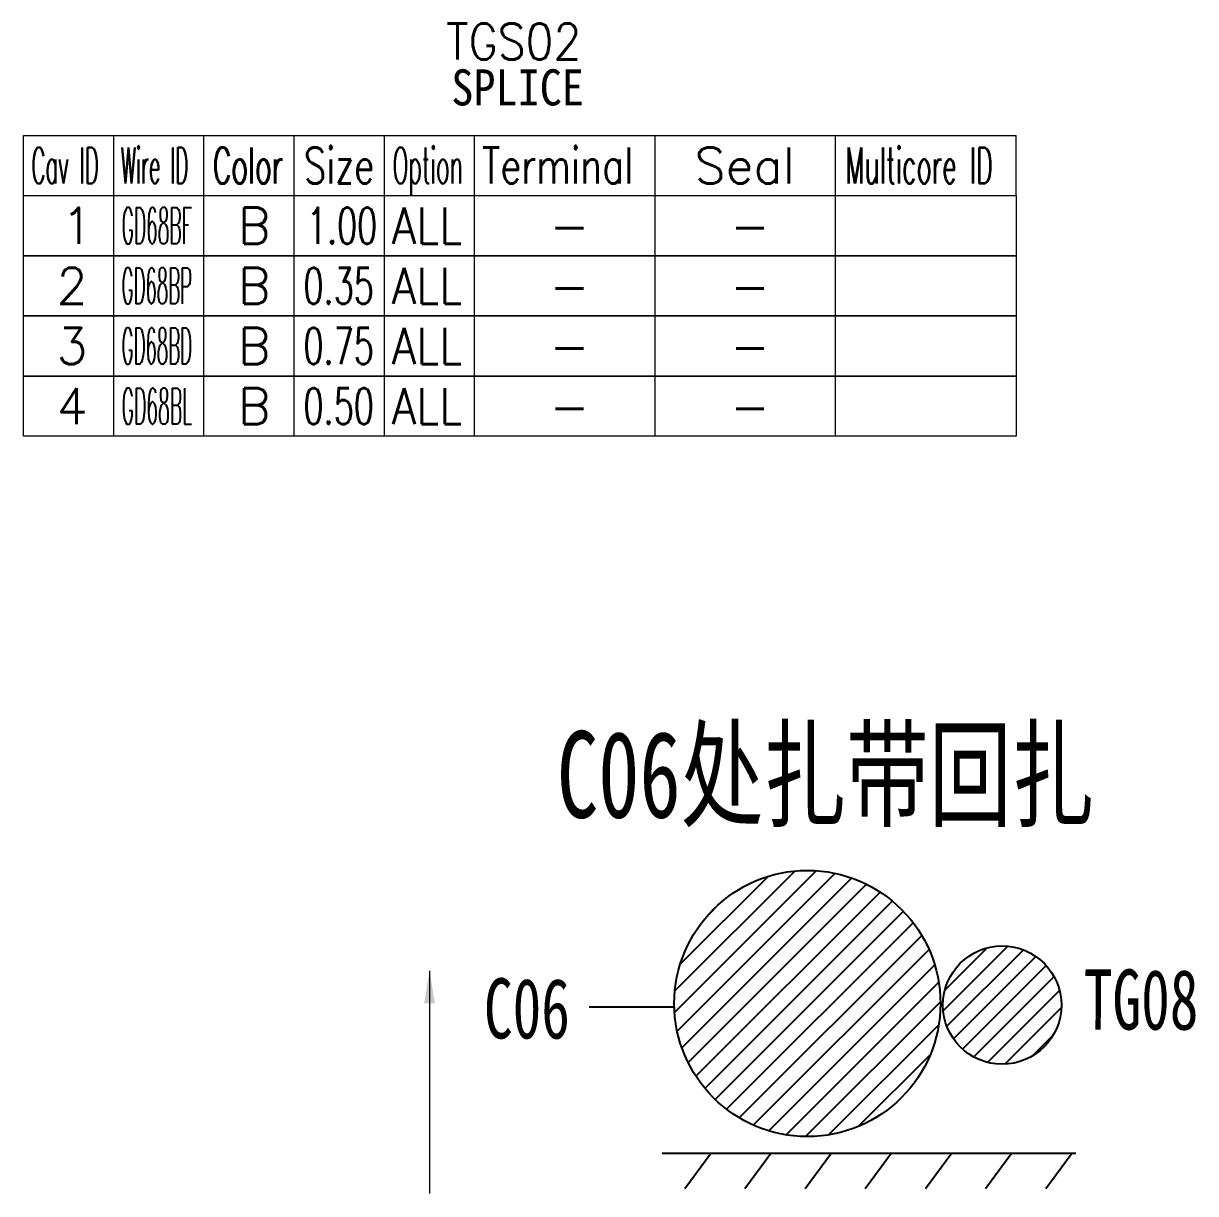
# Model space of a CAD drawing. Header units: inches. Extents: x 47316 to 59086, y 3141 to 11743.
# Drawn here: x 50792.1 to 50889.5, y 4847.7 to 4945 of the extents above; entities that cross this region are included whole.
import ezdxf

# ---------------------------------------------------------------- set-up
doc = ezdxf.new("R2010")
doc.units = ezdxf.units.IN
doc.header["$MEASUREMENT"] = 0
doc.layers.add('_BLACK_HOLE', color=7, linetype='Continuous')
doc.styles.add('MtX_SimSun', font='')
doc.styles.get("Standard").update_dxf_attribs({"font": ''})
doc.styles.get('MtX_SimSun').set_extended_font_data('SimSun')
doc.styles.get('Standard').set_extended_font_data('SimSun')

msp = doc.modelspace()

# ---------------------------------------------------------------- linework, layer by layer
at = {"layer": '_BLACK_HOLE', "linetype": 'Continuous', "lineweight": 15}
for p, q in [((50792.078, 4935.65), (50874.578, 4935.65)), ((50792.078, 4930.65), (50792.078, 4935.65)), ((50792.078, 4930.65), (50874.578, 4930.65))]:
    msp.add_line(p, q, dxfattribs=at)
at = {"layer": '_BLACK_HOLE', "color": 7, "linetype": 'Continuous', "lineweight": 15}
for p, q in [((50799.578, 4930.65), (50799.578, 4935.65)), ((50807.078, 4930.65), (50807.078, 4935.65)), ((50814.578, 4930.65), (50814.578, 4935.65)), ((50822.078, 4930.65), (50822.078, 4935.65)), ((50829.578, 4930.65), (50829.578, 4935.65)), ((50844.578, 4930.65), (50844.578, 4935.65)), ((50859.578, 4930.65), (50859.578, 4935.65)), ((50874.578, 4930.65), (50874.578, 4935.65))]:
    msp.add_line(p, q, dxfattribs=at)
at = {"layer": '_BLACK_HOLE', "color": 102, "linetype": 'Continuous', "lineweight": 15}
for p, q in [((50799.578, 4925.65), (50799.578, 4930.65)), ((50807.078, 4925.65), (50807.078, 4930.65)), ((50814.578, 4925.65), (50814.578, 4930.65)), ((50822.078, 4925.65), (50822.078, 4930.65)), ((50829.578, 4925.65), (50829.578, 4930.65)), ((50844.578, 4925.65), (50844.578, 4930.65)), ((50859.578, 4925.65), (50859.578, 4930.65)), ((50799.578, 4920.65), (50799.578, 4925.65)), ((50807.078, 4920.65), (50807.078, 4925.65)), ((50814.578, 4920.65), (50814.578, 4925.65)), ((50822.078, 4920.65), (50822.078, 4925.65)), ((50829.578, 4920.65), (50829.578, 4925.65)), ((50844.578, 4920.65), (50844.578, 4925.65)), ((50859.578, 4920.65), (50859.578, 4925.65)), ((50799.578, 4915.65), (50799.578, 4920.65)), ((50807.078, 4915.65), (50807.078, 4920.65)), ((50814.578, 4915.65), (50814.578, 4920.65)), ((50822.078, 4915.65), (50822.078, 4920.65)), ((50829.578, 4915.65), (50829.578, 4920.65)), ((50844.578, 4915.65), (50844.578, 4920.65)), ((50859.578, 4915.65), (50859.578, 4920.65)), ((50799.578, 4910.65), (50799.578, 4915.65)), ((50807.078, 4910.65), (50807.078, 4915.65)), ((50814.578, 4910.65), (50814.578, 4915.65)), ((50822.078, 4910.65), (50822.078, 4915.65)), ((50829.578, 4910.65), (50829.578, 4915.65)), ((50844.578, 4910.65), (50844.578, 4915.65)), ((50859.578, 4910.65), (50859.578, 4915.65))]:
    msp.add_line(p, q, dxfattribs=at)
at = {"layer": '_BLACK_HOLE', "lineweight": -2}
for p, q in [((50846.199, 4862.739), (50857.977, 4874.517)), ((50846.224, 4864.532), (50856.184, 4874.492)), ((50846.414, 4861.187), (50859.53, 4874.302)), ((50846.666, 4866.742), (50853.974, 4874.05)), ((50846.802, 4859.806), (50860.91, 4873.915)), ((50847.326, 4858.563), (50862.153, 4873.39)), ((50847.969, 4857.438), (50863.278, 4872.747)), ((50848.719, 4856.42), (50864.296, 4871.997)), ((50848.85, 4870.694), (50850.023, 4871.866)), ((50849.57, 4855.504), (50865.213, 4871.146)), ((50850.522, 4854.687), (50866.029, 4870.195)), ((50851.576, 4853.974), (50866.742, 4869.14)), ((50868.53, 4862.87), (50873.901, 4868.242)), ((50852.741, 4853.371), (50867.345, 4867.975)), ((50868.669, 4864.6), (50872.171, 4868.102)), ((50868.834, 4861.583), (50875.188, 4867.938)), ((50869.384, 4860.543), (50876.229, 4867.387)), ((50854.029, 4852.891), (50867.825, 4866.687)), ((50870.129, 4859.696), (50877.075, 4866.643)), ((50855.464, 4852.559), (50868.157, 4865.252)), ((50871.059, 4859.035), (50877.736, 4865.713)), ((50872.198, 4858.584), (50878.188, 4864.573)), ((50857.09, 4852.417), (50868.299, 4863.626)), ((50846.179, 4863.165), (50839.109, 4863.177)), ((50873.643, 4858.438), (50878.338, 4863.133)), ((50858.998, 4852.557), (50868.159, 4861.718)), ((50875.884, 4859.087), (50877.684, 4860.888)), ((50861.464, 4853.255), (50867.461, 4859.252)), ((50845.171, 4851.046), (50879.56, 4851.046)), ((50849.238, 4851.046), (50847.045, 4848.058)), ((50854.238, 4851.046), (50852.045, 4848.058)), ((50859.238, 4851.046), (50857.045, 4848.058)), ((50864.238, 4851.046), (50862.045, 4848.058)), ((50869.238, 4851.046), (50867.045, 4848.058)), ((50874.238, 4851.046), (50872.045, 4848.058)), ((50879.238, 4851.046), (50877.045, 4848.058))]:
    msp.add_line(p, q, dxfattribs=at)
at = {"layer": '_BLACK_HOLE', "lineweight": 0}
msp.add_line((50825.83, 4866.203), (50825.83, 4847.678), dxfattribs=at)
at = {"layer": '_BLACK_HOLE', "linetype": 'Continuous', "lineweight": 15}
for points in [[(50792.078, 4925.65), (50792.078, 4930.65), (50874.578, 4930.65), (50874.578, 4925.65)], [(50792.078, 4920.65), (50792.078, 4925.65), (50874.578, 4925.65), (50874.578, 4920.65)], [(50792.078, 4915.65), (50792.078, 4920.65), (50874.578, 4920.65), (50874.578, 4915.65)], [(50792.078, 4910.65), (50792.078, 4915.65), (50874.578, 4915.65), (50874.578, 4910.65)]]:
    msp.add_lwpolyline(points, close=True, dxfattribs=at)
at = {"layer": '_BLACK_HOLE', "lineweight": -2}
for centre, radius in [((50857.237, 4863.479), 11.063), ((50873.425, 4863.347), 4.918)]:
    msp.add_circle(centre, radius, dxfattribs=at)
at = {"layer": '_BLACK_HOLE', "lineweight": 0}
msp.add_solid([(50826.283, 4863.482), (50825.376, 4863.482), (50825.83, 4866.203)], dxfattribs=at)

# ---------------------------------------------------------------- texts
at = {"layer": '_BLACK_HOLE', "lineweight": -2, "style": 'MtX_SimSun', "width": 0.7}
msp.add_text('C06处扎带回扎', height=7.2, dxfattribs=at).set_placement((50836.421, 4878.928))
for s, p in [('TG08', (50880.21, 4861.318)), ('C06', (50830.351, 4860.578))]:
    msp.add_text(s, height=5, rotation=359.90161, dxfattribs=at).set_placement(p)
at = {"layer": '_BLACK_HOLE', "color": 6, "linetype": 'Continuous', "lineweight": 20, "char_height": 3, "attachment_point": 1}
for s, insert, width in [('\\Fromans.shx;\\W0.9000000000;\\T1.0000000000;\\o\\lTGS02', (50827.221, 4944.968), 12.47143), ('\\f黑体|b0|i0|c1|p0;\\W0.9000000000;\\T1.0000000000;\\o\\lSPLICE', (50827.64, 4941.15), 11.64944)]:
    msp.add_mtext(s, dxfattribs=dict(at, insert=insert, width=width))
at = {"layer": '_BLACK_HOLE', "color": 7, "linetype": 'Continuous', "lineweight": 15, "char_height": 3, "attachment_point": 1}
for s, insert, width in [('\\Fromans.shx;\\W0.4292452830;\\T1.0000000000;\\o\\lCav ID', (50792.762, 4934.65), 6.5), ('\\Fromans.shx;\\W0.4026548673;\\T1.0000000000;\\o\\lWire ID', (50800.193, 4934.65), 6.5), ('\\Fromans.shx;\\W0.5687500000;\\T1.0000000000;\\o\\lColor', (50807.822, 4934.65), 6.5), ('\\Fromans.shx;\\W0.7222222222;\\T1.0000000000;\\o\\lSize', (50815.388, 4934.65), 6.5), ('\\Fromans.shx;\\W0.4595959596;\\T1.0000000000;\\o\\lOption', (50822.775, 4934.65), 6.5), ('\\Fromans.shx;\\W0.7480916031;\\T1.0000000000;\\o\\lTerminal', (50830.185, 4934.65), 14), ('\\Fromans.shx;\\W1.0000000000;\\T1.0000000000;\\o\\lSeal', (50847.864, 4934.65), 9.28571), ('\\Fromans.shx;\\W0.5185185185;\\T1.0000000000;\\o\\lMulticore ID', (50860.374, 4934.65), 14), ('\\Fromans.shx;\\W1.0000000000;\\T1.0000000000;\\o\\l1', (50795.257, 4929.65), 2.85714), ('\\Fromans.shx;\\W1.0000000000;\\T1.0000000000;\\o\\l2', (50794.828, 4924.65), 2.85714), ('\\Fromans.shx;\\W1.0000000000;\\T1.0000000000;\\o\\l3', (50794.828, 4919.65), 2.85714), ('\\Fromans.shx;\\W1.0000000000;\\T1.0000000000;\\o\\l4', (50794.828, 4914.65), 2.85714)]:
    msp.add_mtext(s, dxfattribs=dict(at, insert=insert, width=width))
at = {"layer": '_BLACK_HOLE', "color": 21, "linetype": 'Continuous', "lineweight": 15, "char_height": 3, "attachment_point": 1}
for s, insert, width in [('\\Fromans.shx;\\W0.3760330579;\\T1.0000000000;\\o\\lGD68BF', (50800.239, 4929.65), 6.5), ('\\Fromans.shx;\\W0.6500000000;\\T1.0000000000;\\o\\l1.00', (50815.635, 4929.65), 6.5), ('\\Fromans.shx;\\W1.0000000000;\\T1.0000000000;\\o\\l-', (50835.792, 4929.65), 3.71429), ('\\Fromans.shx;\\W0.3669354839;\\T1.0000000000;\\o\\lGD68BP', (50800.235, 4924.65), 6.5), ('\\Fromans.shx;\\W0.6500000000;\\T1.0000000000;\\o\\l0.35', (50815.357, 4924.65), 6.5), ('\\Fromans.shx;\\W1.0000000000;\\T1.0000000000;\\o\\l-', (50835.792, 4924.65), 3.71429), ('\\Fromans.shx;\\W0.3669354839;\\T1.0000000000;\\o\\lGD68BD', (50800.235, 4919.65), 6.5), ('\\Fromans.shx;\\W0.6500000000;\\T1.0000000000;\\o\\l0.75', (50815.357, 4919.65), 6.5), ('\\Fromans.shx;\\W1.0000000000;\\T1.0000000000;\\o\\l-', (50835.792, 4919.65), 3.71429), ('\\Fromans.shx;\\W0.3791666667;\\T1.0000000000;\\o\\lGD68BL', (50800.241, 4914.65), 6.5), ('\\Fromans.shx;\\W0.6500000000;\\T1.0000000000;\\o\\l0.50', (50815.357, 4914.65), 6.5), ('\\Fromans.shx;\\W1.0000000000;\\T1.0000000000;\\o\\l-', (50835.792, 4914.65), 3.71429)]:
    msp.add_mtext(s, dxfattribs=dict(at, insert=insert, width=width))
at = {"layer": '_BLACK_HOLE', "color": 140, "linetype": 'Continuous', "lineweight": 15, "char_height": 3, "attachment_point": 1}
for s, insert, width in [('\\Fromans.shx;\\W1.0000000000;\\T1.0000000000;\\o\\lB', (50809.9, 4929.65), 3), ('\\Fromans.shx;\\W0.8750000000;\\T1.0000000000;\\o\\lALL', (50822.703, 4929.65), 6.5), ('\\Fromans.shx;\\W1.0000000000;\\T1.0000000000;\\o\\l-', (50850.792, 4929.65), 3.71429), ('\\Fromans.shx;\\W1.0000000000;\\T1.0000000000;\\o\\lB', (50809.9, 4924.65), 3), ('\\Fromans.shx;\\W0.8750000000;\\T1.0000000000;\\o\\lALL', (50822.703, 4924.65), 6.5), ('\\Fromans.shx;\\W1.0000000000;\\T1.0000000000;\\o\\l-', (50850.792, 4924.65), 3.71429), ('\\Fromans.shx;\\W1.0000000000;\\T1.0000000000;\\o\\lB', (50809.9, 4919.65), 3), ('\\Fromans.shx;\\W0.8750000000;\\T1.0000000000;\\o\\lALL', (50822.703, 4919.65), 6.5), ('\\Fromans.shx;\\W1.0000000000;\\T1.0000000000;\\o\\l-', (50850.792, 4919.65), 3.71429), ('\\Fromans.shx;\\W1.0000000000;\\T1.0000000000;\\o\\lB', (50809.9, 4914.65), 3), ('\\Fromans.shx;\\W0.8750000000;\\T1.0000000000;\\o\\lALL', (50822.703, 4914.65), 6.5), ('\\Fromans.shx;\\W1.0000000000;\\T1.0000000000;\\o\\l-', (50850.792, 4914.65), 3.71429)]:
    msp.add_mtext(s, dxfattribs=dict(at, insert=insert, width=width))

doc.saveas('drawing.dxf')
